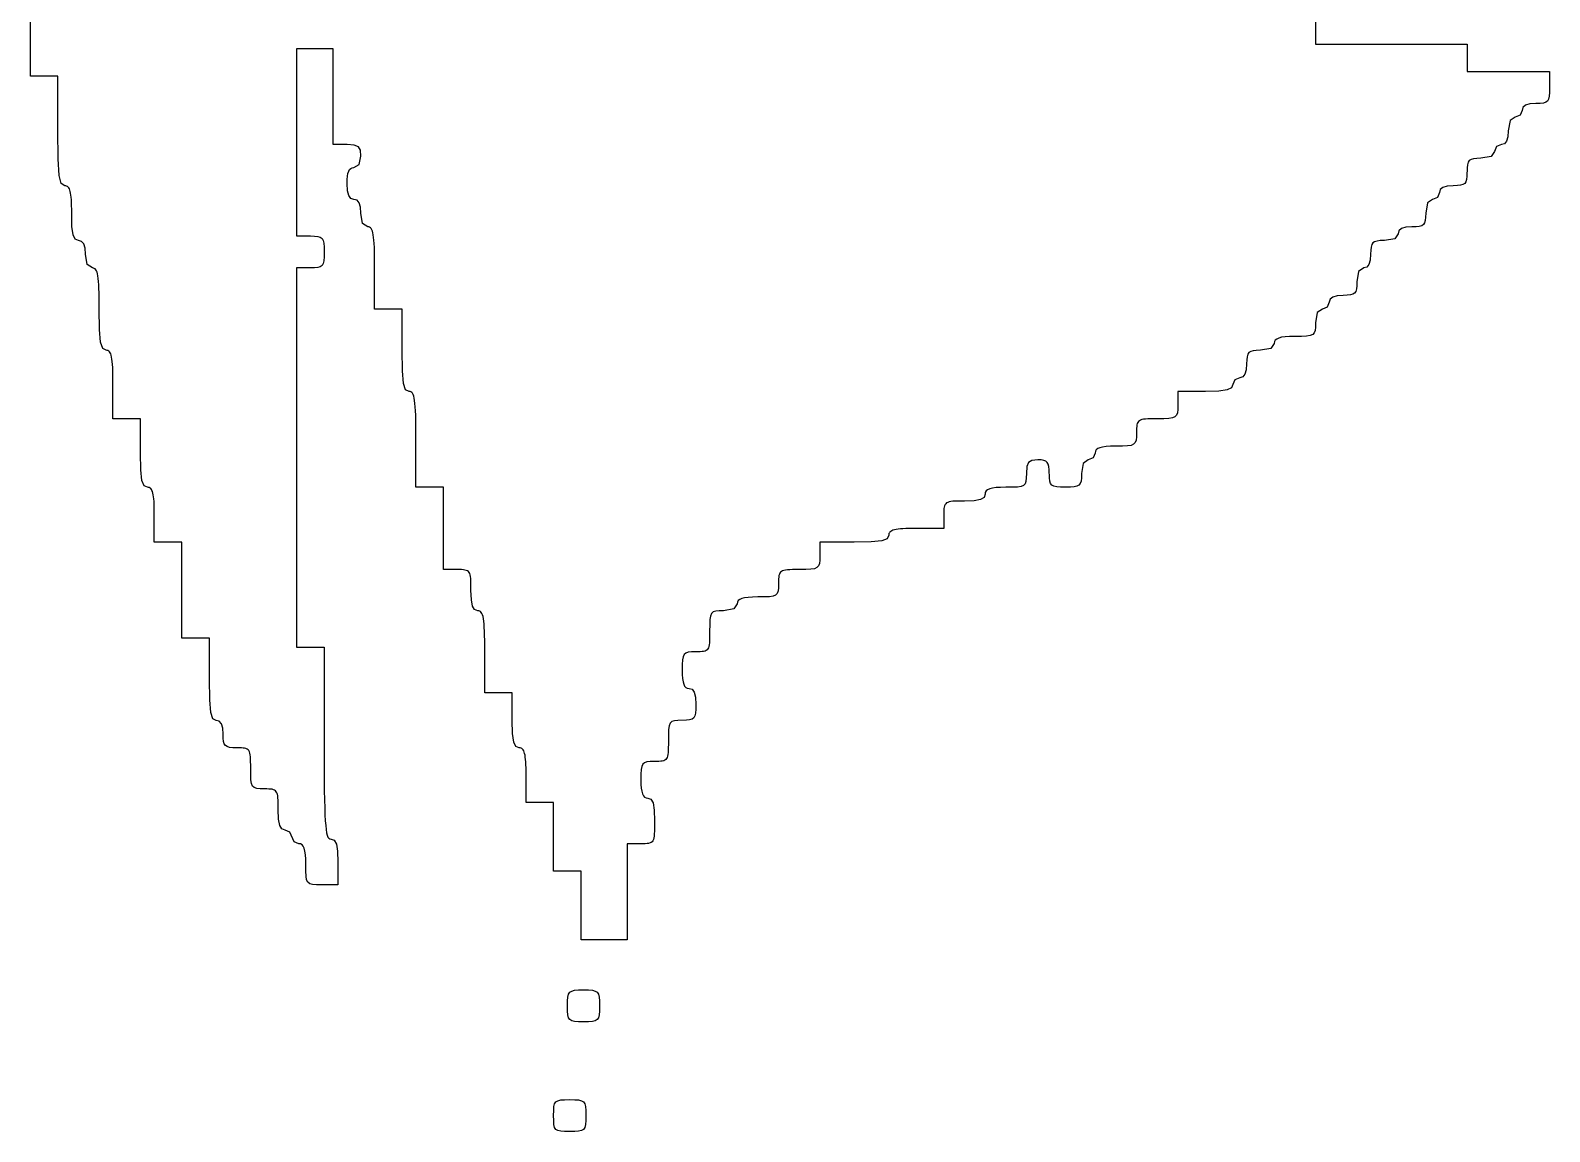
# Model space of a CAD drawing. Header units: millimetres. Extents: x 1.5 to 5.45, y 1.5 to 5.45.
# Drawn here: x 3.6118 to 3.8475, y 2.8525 to 3.0234 of the extents above; entities that cross this region are included whole.
import ezdxf

# ---------------------------------------------------------------- set-up
doc = ezdxf.new("R2010")
doc.units = ezdxf.units.MM
doc.header["$MEASUREMENT"] = 0
doc.layers.add('BottomOverlay', color=54, linetype='Continuous')

# ---------------------------------------------------------------- blocks, each defined once
blk = doc.blocks.new('NATALIE_MD_1')
at = {"layer": 'BottomOverlay'}
for p, q in [((0.41182, -0.26371), (0.41182, -0.23659)), ((0.61117, -0.2545), (0.61117, -0.25875)), ((0.61117, -0.25875), (0.63467, -0.25875)), ((0.63467, -0.25875), (0.63467, -0.263)), ((0.45881, -0.25946), (0.45312, -0.25946)), ((0.45312, -0.25946), (0.45312, -0.28852)), ((0.45881, -0.27434), (0.45881, -0.25946)), ((0.4161, -0.26371), (0.41182, -0.26371)), ((0.4161, -0.27222), (0.4161, -0.26371)), ((0.63467, -0.263), (0.64748, -0.263)), ((0.64748, -0.263), (0.64748, -0.26548)), ((0.64747, -0.26625), (0.64743, -0.26683)), ((0.64748, -0.26548), (0.64747, -0.26625)), ((0.64335, -0.26856), (0.64321, -0.26903)), ((0.64375, -0.26823), (0.64335, -0.26856)), ((0.64441, -0.26803), (0.64375, -0.26823)), ((0.64535, -0.26796), (0.64441, -0.26803)), ((0.646, -0.26795), (0.64535, -0.26796)), ((0.64651, -0.2679), (0.646, -0.26795)), ((0.64689, -0.26778), (0.64651, -0.2679)), ((0.64715, -0.26758), (0.64689, -0.26778)), ((0.64733, -0.26727), (0.64715, -0.26758)), ((0.64743, -0.26683), (0.64733, -0.26727)), ((0.64134, -0.27062), (0.64108, -0.27222)), ((0.64214, -0.27009), (0.64134, -0.27062)), ((0.6429, -0.26978), (0.64214, -0.27009)), ((0.64321, -0.26903), (0.6429, -0.26978)), ((0.41614, -0.27654), (0.4161, -0.27222)), ((0.64101, -0.27315), (0.64081, -0.27381)), ((0.64108, -0.27222), (0.64101, -0.27315)), ((0.46095, -0.27434), (0.45881, -0.27434)), ((0.46205, -0.27441), (0.46095, -0.27434)), ((0.4627, -0.27467), (0.46205, -0.27441)), ((0.46301, -0.27521), (0.4627, -0.27467)), ((0.46309, -0.27612), (0.46301, -0.27521)), ((0.63894, -0.27541), (0.63841, -0.2762)), ((0.63925, -0.27466), (0.63894, -0.27541)), ((0.64001, -0.27434), (0.63925, -0.27466)), ((0.64048, -0.27421), (0.64001, -0.27434)), ((0.64081, -0.27381), (0.64048, -0.27421)), ((0.4163, -0.27913), (0.41614, -0.27654)), ((0.46135, -0.27822), (0.46154, -0.27803)), ((0.46154, -0.27803), (0.46176, -0.27792)), ((0.46176, -0.27792), (0.46202, -0.27789)), ((0.46202, -0.27789), (0.4628, -0.27742)), ((0.4628, -0.27742), (0.46309, -0.27612)), ((0.63468, -0.27796), (0.63465, -0.27923)), ((0.63473, -0.27747), (0.63468, -0.27796)), ((0.63484, -0.27709), (0.63473, -0.27747)), ((0.63502, -0.27682), (0.63484, -0.27709)), ((0.63529, -0.27664), (0.63502, -0.27682)), ((0.63567, -0.27654), (0.63529, -0.27664)), ((0.63617, -0.27648), (0.63567, -0.27654)), ((0.6368, -0.27647), (0.63617, -0.27648)), ((0.63841, -0.2762), (0.6368, -0.27647)), ((0.41662, -0.28039), (0.4163, -0.27913)), ((0.41717, -0.28072), (0.41662, -0.28039)), ((0.46095, -0.28037), (0.46097, -0.27976)), ((0.46101, -0.28149), (0.46095, -0.28037)), ((0.46097, -0.27976), (0.46101, -0.27925)), ((0.46101, -0.27925), (0.46109, -0.27882)), ((0.46109, -0.27882), (0.4612, -0.27848)), ((0.4612, -0.27848), (0.46135, -0.27822)), ((0.63431, -0.28037), (0.63404, -0.28055)), ((0.63449, -0.2801), (0.63431, -0.28037)), ((0.6346, -0.27973), (0.63449, -0.2801)), ((0.63465, -0.27923), (0.6346, -0.27973)), ((0.41731, -0.28074), (0.41717, -0.28072)), ((0.41745, -0.28077), (0.41731, -0.28074)), ((0.41757, -0.28083), (0.41745, -0.28077)), ((0.41768, -0.28092), (0.41757, -0.28083)), ((0.41778, -0.28104), (0.41768, -0.28092)), ((0.41787, -0.2812), (0.41778, -0.28104)), ((0.41794, -0.28139), (0.41787, -0.2812)), ((0.41801, -0.28161), (0.41794, -0.28139)), ((0.41807, -0.28187), (0.41801, -0.28161)), ((0.41811, -0.28218), (0.41807, -0.28187)), ((0.41815, -0.28252), (0.41811, -0.28218)), ((0.41818, -0.28292), (0.41815, -0.28252)), ((0.4612, -0.28226), (0.46101, -0.28149)), ((0.46154, -0.28271), (0.4612, -0.28226)), ((0.46202, -0.28285), (0.46154, -0.28271)), ((0.63008, -0.28254), (0.62933, -0.28285)), ((0.6304, -0.28179), (0.63008, -0.28254)), ((0.63053, -0.28132), (0.6304, -0.28179)), ((0.63093, -0.28099), (0.63053, -0.28132)), ((0.6316, -0.28079), (0.63093, -0.28099)), ((0.63253, -0.28072), (0.6316, -0.28079)), ((0.63317, -0.28071), (0.63253, -0.28072)), ((0.63367, -0.28066), (0.63317, -0.28071)), ((0.63404, -0.28055), (0.63367, -0.28066)), ((0.4182, -0.28336), (0.41818, -0.28292)), ((0.41822, -0.28384), (0.4182, -0.28336)), ((0.41823, -0.28438), (0.41822, -0.28384)), ((0.41823, -0.28498), (0.41823, -0.28438)), ((0.41828, -0.28704), (0.41823, -0.28498)), ((0.46249, -0.28298), (0.46202, -0.28285)), ((0.46282, -0.28338), (0.46249, -0.28298)), ((0.46302, -0.28405), (0.46282, -0.28338)), ((0.46309, -0.28498), (0.46302, -0.28405)), ((0.46335, -0.28657), (0.46309, -0.28498)), ((0.62826, -0.28498), (0.62825, -0.28561)), ((0.62853, -0.28338), (0.62826, -0.28498)), ((0.62933, -0.28285), (0.62853, -0.28338)), ((0.41845, -0.28834), (0.41828, -0.28704)), ((0.46415, -0.2871), (0.46335, -0.28657)), ((0.46431, -0.28712), (0.46415, -0.2871)), ((0.46445, -0.28716), (0.46431, -0.28712)), ((0.46458, -0.28725), (0.46445, -0.28716)), ((0.46469, -0.28737), (0.46458, -0.28725)), ((0.46479, -0.28754), (0.46469, -0.28737)), ((0.62452, -0.28737), (0.62412, -0.2877)), ((0.62519, -0.28717), (0.62452, -0.28737)), ((0.62613, -0.2871), (0.62519, -0.28717)), ((0.62676, -0.28709), (0.62613, -0.2871)), ((0.62726, -0.28704), (0.62676, -0.28709)), ((0.62764, -0.28693), (0.62726, -0.28704)), ((0.62791, -0.28675), (0.62764, -0.28693)), ((0.62809, -0.28648), (0.62791, -0.28675)), ((0.62819, -0.28611), (0.62809, -0.28648)), ((0.62825, -0.28561), (0.62819, -0.28611)), ((0.41878, -0.28903), (0.41845, -0.28834)), ((0.4193, -0.28923), (0.41878, -0.28903)), ((0.41977, -0.28936), (0.4193, -0.28923)), ((0.4201, -0.28976), (0.41977, -0.28936)), ((0.4203, -0.29043), (0.4201, -0.28976)), ((0.45312, -0.28852), (0.45525, -0.28852)), ((0.45525, -0.28852), (0.45591, -0.28853)), ((0.45591, -0.28853), (0.45642, -0.28859)), ((0.45642, -0.28859), (0.45679, -0.2887)), ((0.45679, -0.2887), (0.45706, -0.28891)), ((0.45706, -0.28891), (0.45723, -0.28921)), ((0.45723, -0.28921), (0.45733, -0.28965)), ((0.45733, -0.28965), (0.45738, -0.29024)), ((0.46487, -0.28775), (0.46479, -0.28754)), ((0.46495, -0.28802), (0.46487, -0.28775)), ((0.46501, -0.28834), (0.46495, -0.28802)), ((0.46507, -0.28873), (0.46501, -0.28834)), ((0.46511, -0.28918), (0.46507, -0.28873)), ((0.46515, -0.2897), (0.46511, -0.28918)), ((0.46518, -0.29029), (0.46515, -0.2897)), ((0.61989, -0.28985), (0.61978, -0.29023)), ((0.62007, -0.28958), (0.61989, -0.28985)), ((0.62034, -0.2894), (0.62007, -0.28958)), ((0.62072, -0.2893), (0.62034, -0.2894)), ((0.62122, -0.28924), (0.62072, -0.2893)), ((0.62186, -0.28923), (0.62122, -0.28924)), ((0.62346, -0.28896), (0.62186, -0.28923)), ((0.62399, -0.28817), (0.62346, -0.28896)), ((0.62412, -0.2877), (0.62399, -0.28817)), ((0.42037, -0.29136), (0.4203, -0.29043)), ((0.42064, -0.29295), (0.42037, -0.29136)), ((0.45738, -0.29176), (0.45733, -0.29235)), ((0.45738, -0.29024), (0.45739, -0.291)), ((0.45739, -0.291), (0.45738, -0.29176)), ((0.4652, -0.29096), (0.46518, -0.29029)), ((0.46521, -0.29172), (0.4652, -0.29096)), ((0.46522, -0.29255), (0.46521, -0.29172)), ((0.61972, -0.29136), (0.61965, -0.29229)), ((0.61973, -0.29072), (0.61972, -0.29136)), ((0.61978, -0.29023), (0.61973, -0.29072)), ((0.42144, -0.29348), (0.42064, -0.29295)), ((0.42159, -0.2935), (0.42144, -0.29348)), ((0.42173, -0.29354), (0.42159, -0.2935)), ((0.42186, -0.29363), (0.42173, -0.29354)), ((0.42197, -0.29375), (0.42186, -0.29363)), ((0.42207, -0.29392), (0.42197, -0.29375)), ((0.42216, -0.29413), (0.42207, -0.29392)), ((0.42223, -0.2944), (0.42216, -0.29413)), ((0.4223, -0.29472), (0.42223, -0.2944)), ((0.45525, -0.29348), (0.45312, -0.29348)), ((0.45312, -0.29348), (0.45312, -0.35232)), ((0.45591, -0.29347), (0.45525, -0.29348)), ((0.45642, -0.29342), (0.45591, -0.29347)), ((0.45679, -0.2933), (0.45642, -0.29342)), ((0.45706, -0.2931), (0.45679, -0.2933)), ((0.45723, -0.29279), (0.45706, -0.2931)), ((0.45733, -0.29235), (0.45723, -0.29279)), ((0.46522, -0.29348), (0.46522, -0.29255)), ((0.46522, -0.29986), (0.46522, -0.29348)), ((0.61785, -0.29401), (0.61758, -0.29561)), ((0.61865, -0.29348), (0.61785, -0.29401)), ((0.61912, -0.29335), (0.61865, -0.29348)), ((0.61945, -0.29295), (0.61912, -0.29335)), ((0.61965, -0.29229), (0.61945, -0.29295)), ((0.42235, -0.29511), (0.4223, -0.29472)), ((0.4224, -0.29556), (0.42235, -0.29511)), ((0.42243, -0.29608), (0.4224, -0.29556)), ((0.42246, -0.29667), (0.42243, -0.29608)), ((0.42248, -0.29734), (0.42246, -0.29667)), ((0.61752, -0.29674), (0.61741, -0.29711)), ((0.61757, -0.29624), (0.61752, -0.29674)), ((0.61758, -0.29561), (0.61757, -0.29624)), ((0.42249, -0.2981), (0.42248, -0.29734)), ((0.4225, -0.29893), (0.42249, -0.2981)), ((0.4225, -0.29986), (0.4225, -0.29893)), ((0.61331, -0.2988), (0.613, -0.29955)), ((0.61344, -0.29833), (0.61331, -0.2988)), ((0.61384, -0.298), (0.61344, -0.29833)), ((0.61451, -0.2978), (0.61384, -0.298)), ((0.61545, -0.29774), (0.61451, -0.2978)), ((0.61608, -0.29772), (0.61545, -0.29774)), ((0.61658, -0.29767), (0.61608, -0.29772)), ((0.61696, -0.29756), (0.61658, -0.29767)), ((0.61723, -0.29738), (0.61696, -0.29756)), ((0.61741, -0.29711), (0.61723, -0.29738)), ((0.42255, -0.30305), (0.4225, -0.29986)), ((0.46949, -0.29986), (0.46522, -0.29986)), ((0.46949, -0.30624), (0.46949, -0.29986)), ((0.61144, -0.30039), (0.61117, -0.30199)), ((0.61224, -0.29986), (0.61144, -0.30039)), ((0.613, -0.29955), (0.61224, -0.29986)), ((0.42271, -0.305), (0.42255, -0.30305)), ((0.61034, -0.30398), (0.60977, -0.30407)), ((0.61073, -0.30382), (0.61034, -0.30398)), ((0.61097, -0.30356), (0.61073, -0.30382)), ((0.61111, -0.30319), (0.61097, -0.30356)), ((0.61116, -0.30267), (0.61111, -0.30319)), ((0.61117, -0.30199), (0.61116, -0.30267)), ((0.42304, -0.30598), (0.42271, -0.305)), ((0.42357, -0.30624), (0.42304, -0.30598)), ((0.42373, -0.30626), (0.42357, -0.30624)), ((0.42386, -0.3063), (0.42373, -0.30626)), ((0.42399, -0.30637), (0.42386, -0.3063)), ((0.46954, -0.30943), (0.46949, -0.30624)), ((0.6015, -0.30631), (0.60112, -0.30642)), ((0.60199, -0.30626), (0.6015, -0.30631)), ((0.60263, -0.30624), (0.60199, -0.30626)), ((0.60423, -0.30598), (0.60263, -0.30624)), ((0.60477, -0.30518), (0.60423, -0.30598)), ((0.60481, -0.30491), (0.60477, -0.30518)), ((0.60493, -0.30468), (0.60481, -0.30491)), ((0.60515, -0.3045), (0.60493, -0.30468)), ((0.60548, -0.30435), (0.60515, -0.3045)), ((0.60591, -0.30424), (0.60548, -0.30435)), ((0.60647, -0.30417), (0.60591, -0.30424)), ((0.60715, -0.30413), (0.60647, -0.30417)), ((0.60797, -0.30412), (0.60715, -0.30413)), ((0.60899, -0.30411), (0.60797, -0.30412)), ((0.60977, -0.30407), (0.60899, -0.30411)), ((0.4241, -0.30648), (0.42399, -0.30637)), ((0.4242, -0.30662), (0.4241, -0.30648)), ((0.42429, -0.3068), (0.4242, -0.30662)), ((0.42436, -0.30703), (0.42429, -0.3068)), ((0.42443, -0.30731), (0.42436, -0.30703)), ((0.42448, -0.30763), (0.42443, -0.30731)), ((0.42453, -0.30801), (0.42448, -0.30763)), ((0.42457, -0.30844), (0.42453, -0.30801)), ((0.42459, -0.30893), (0.42457, -0.30844)), ((0.60049, -0.30837), (0.60043, -0.3093)), ((0.60051, -0.30774), (0.60049, -0.30837)), ((0.60056, -0.30724), (0.60051, -0.30774)), ((0.60067, -0.30687), (0.60056, -0.30724)), ((0.60085, -0.3066), (0.60067, -0.30687)), ((0.60112, -0.30642), (0.60085, -0.3066)), ((0.42462, -0.30949), (0.42459, -0.30893)), ((0.42463, -0.31011), (0.42462, -0.30949)), ((0.42464, -0.3108), (0.42463, -0.31011)), ((0.42464, -0.31156), (0.42464, -0.3108)), ((0.4697, -0.31138), (0.46954, -0.30943)), ((0.59867, -0.31081), (0.59836, -0.31156)), ((0.59943, -0.3105), (0.59867, -0.31081)), ((0.59989, -0.31036), (0.59943, -0.3105)), ((0.60023, -0.30996), (0.59989, -0.31036)), ((0.60043, -0.3093), (0.60023, -0.30996)), ((0.42464, -0.31688), (0.42464, -0.31156)), ((0.47003, -0.31236), (0.4697, -0.31138)), ((0.47056, -0.31262), (0.47003, -0.31236)), ((0.47072, -0.31264), (0.47056, -0.31262)), ((0.47086, -0.31269), (0.47072, -0.31264)), ((0.47099, -0.31278), (0.47086, -0.31269)), ((0.4711, -0.31292), (0.47099, -0.31278)), ((0.4712, -0.31311), (0.4711, -0.31292)), ((0.47129, -0.31336), (0.4712, -0.31311)), ((0.47136, -0.31367), (0.47129, -0.31336)), ((0.59409, -0.31262), (0.58981, -0.31262)), ((0.58981, -0.31262), (0.58981, -0.31475)), ((0.59616, -0.31257), (0.59409, -0.31262)), ((0.59747, -0.3124), (0.59616, -0.31257)), ((0.59816, -0.31207), (0.59747, -0.3124)), ((0.59836, -0.31156), (0.59816, -0.31207)), ((0.47143, -0.31404), (0.47136, -0.31367)), ((0.47148, -0.31449), (0.47143, -0.31404)), ((0.47152, -0.31501), (0.47148, -0.31449)), ((0.47156, -0.31562), (0.47152, -0.31501)), ((0.47159, -0.31631), (0.47156, -0.31562)), ((0.5898, -0.31543), (0.58975, -0.31595)), ((0.58981, -0.31475), (0.5898, -0.31543)), ((0.42891, -0.31688), (0.42464, -0.31688)), ((0.42891, -0.32219), (0.42891, -0.31688)), ((0.47161, -0.3171), (0.47159, -0.31631)), ((0.47162, -0.31798), (0.47161, -0.3171)), ((0.47163, -0.31897), (0.47162, -0.31798)), ((0.58344, -0.31805), (0.58342, -0.31832)), ((0.58347, -0.31781), (0.58344, -0.31805)), ((0.58353, -0.3176), (0.58347, -0.31781)), ((0.58361, -0.31743), (0.58353, -0.3176)), ((0.58371, -0.31729), (0.58361, -0.31743)), ((0.58385, -0.31717), (0.58371, -0.31729)), ((0.58403, -0.31708), (0.58385, -0.31717)), ((0.58424, -0.31701), (0.58403, -0.31708)), ((0.5845, -0.31696), (0.58424, -0.31701)), ((0.58481, -0.31692), (0.5845, -0.31696)), ((0.58517, -0.3169), (0.58481, -0.31692)), ((0.58559, -0.31688), (0.58517, -0.3169)), ((0.58607, -0.31688), (0.58559, -0.31688)), ((0.58661, -0.31688), (0.58607, -0.31688)), ((0.58764, -0.31687), (0.58661, -0.31688)), ((0.58841, -0.31683), (0.58764, -0.31687)), ((0.58898, -0.31674), (0.58841, -0.31683)), ((0.58937, -0.31658), (0.58898, -0.31674)), ((0.58962, -0.31632), (0.58937, -0.31658)), ((0.58975, -0.31595), (0.58962, -0.31632)), ((0.47163, -0.32007), (0.47163, -0.31897)), ((0.47163, -0.32751), (0.47163, -0.32007)), ((0.58334, -0.3202), (0.58321, -0.32058)), ((0.5834, -0.31968), (0.58334, -0.3202)), ((0.58341, -0.319), (0.5834, -0.31968)), ((0.58342, -0.31832), (0.58341, -0.31864)), ((0.58341, -0.31864), (0.58341, -0.319)), ((0.42896, -0.32482), (0.42891, -0.32219)), ((0.577, -0.32219), (0.57669, -0.32294)), ((0.57704, -0.32192), (0.577, -0.32219)), ((0.57717, -0.32169), (0.57704, -0.32192)), ((0.57739, -0.32151), (0.57717, -0.32169)), ((0.57771, -0.32137), (0.57739, -0.32151)), ((0.57815, -0.32126), (0.57771, -0.32137)), ((0.5787, -0.32118), (0.57815, -0.32126)), ((0.57939, -0.32114), (0.5787, -0.32118)), ((0.5802, -0.32113), (0.57939, -0.32114)), ((0.58123, -0.32112), (0.5802, -0.32113)), ((0.58201, -0.32108), (0.58123, -0.32112)), ((0.58257, -0.321), (0.58201, -0.32108)), ((0.58296, -0.32083), (0.58257, -0.321)), ((0.58321, -0.32058), (0.58296, -0.32083)), ((0.42913, -0.32645), (0.42896, -0.32482)), ((0.56639, -0.32429), (0.56632, -0.32538)), ((0.56665, -0.32365), (0.56639, -0.32429)), ((0.56719, -0.32334), (0.56665, -0.32365)), ((0.5681, -0.32326), (0.56719, -0.32334)), ((0.56861, -0.32327), (0.5681, -0.32326)), ((0.56901, -0.32334), (0.56861, -0.32327)), ((0.56932, -0.32346), (0.56901, -0.32334)), ((0.56955, -0.32365), (0.56932, -0.32346)), ((0.56971, -0.32392), (0.56955, -0.32365)), ((0.56981, -0.32429), (0.56971, -0.32392)), ((0.56987, -0.32478), (0.56981, -0.32429)), ((0.56989, -0.32604), (0.56987, -0.32478)), ((0.57513, -0.32379), (0.57486, -0.32538)), ((0.57593, -0.32326), (0.57513, -0.32379)), ((0.57669, -0.32294), (0.57593, -0.32326)), ((0.42945, -0.32728), (0.42913, -0.32645)), ((0.42998, -0.32751), (0.42945, -0.32728)), ((0.43013, -0.32752), (0.42998, -0.32751)), ((0.43026, -0.32756), (0.43013, -0.32752)), ((0.43039, -0.32762), (0.43026, -0.32756)), ((0.4759, -0.32751), (0.47163, -0.32751)), ((0.4759, -0.34027), (0.4759, -0.32751)), ((0.56162, -0.32756), (0.56106, -0.32764)), ((0.5623, -0.32752), (0.56162, -0.32756)), ((0.56312, -0.32751), (0.5623, -0.32752)), ((0.56414, -0.3275), (0.56312, -0.32751)), ((0.56492, -0.32746), (0.56414, -0.3275)), ((0.56549, -0.32738), (0.56492, -0.32746)), ((0.56588, -0.32721), (0.56549, -0.32738)), ((0.56612, -0.32695), (0.56588, -0.32721)), ((0.56625, -0.32658), (0.56612, -0.32695)), ((0.56631, -0.32606), (0.56625, -0.32658)), ((0.56632, -0.32538), (0.56631, -0.32606)), ((0.56995, -0.32654), (0.56989, -0.32604)), ((0.57006, -0.32692), (0.56995, -0.32654)), ((0.57027, -0.32718), (0.57006, -0.32692)), ((0.57058, -0.32735), (0.57027, -0.32718)), ((0.57102, -0.32745), (0.57058, -0.32735)), ((0.57161, -0.3275), (0.57102, -0.32745)), ((0.57237, -0.32751), (0.57161, -0.3275)), ((0.57314, -0.3275), (0.57237, -0.32751)), ((0.57373, -0.32745), (0.57314, -0.3275)), ((0.57417, -0.32735), (0.57373, -0.32745)), ((0.57448, -0.32718), (0.57417, -0.32735)), ((0.57468, -0.32692), (0.57448, -0.32718)), ((0.5748, -0.32654), (0.57468, -0.32692)), ((0.57485, -0.32604), (0.5748, -0.32654)), ((0.57486, -0.32538), (0.57485, -0.32604)), ((0.4305, -0.32771), (0.43039, -0.32762)), ((0.4306, -0.32783), (0.4305, -0.32771)), ((0.43068, -0.32798), (0.4306, -0.32783)), ((0.43076, -0.32817), (0.43068, -0.32798)), ((0.43083, -0.3284), (0.43076, -0.32817)), ((0.43088, -0.32866), (0.43083, -0.3284)), ((0.43093, -0.32896), (0.43088, -0.32866)), ((0.43097, -0.32931), (0.43093, -0.32896)), ((0.431, -0.3297), (0.43097, -0.32931)), ((0.43102, -0.33014), (0.431, -0.3297)), ((0.55412, -0.32984), (0.55395, -0.32993)), ((0.55434, -0.32977), (0.55412, -0.32984)), ((0.5546, -0.32972), (0.55434, -0.32977)), ((0.55491, -0.32968), (0.5546, -0.32972)), ((0.55527, -0.32966), (0.55491, -0.32968)), ((0.55569, -0.32964), (0.55527, -0.32966)), ((0.55617, -0.32964), (0.55569, -0.32964)), ((0.55671, -0.32964), (0.55617, -0.32964)), ((0.55821, -0.32958), (0.55671, -0.32964)), ((0.5592, -0.3294), (0.55821, -0.32958)), ((0.55975, -0.32907), (0.5592, -0.3294)), ((0.55991, -0.32857), (0.55975, -0.32907)), ((0.55995, -0.3283), (0.55991, -0.32857)), ((0.56008, -0.32807), (0.55995, -0.3283)), ((0.5603, -0.32789), (0.56008, -0.32807)), ((0.56063, -0.32775), (0.5603, -0.32789)), ((0.56106, -0.32764), (0.56063, -0.32775)), ((0.43104, -0.33063), (0.43102, -0.33014)), ((0.43105, -0.33117), (0.43104, -0.33063)), ((0.43105, -0.33176), (0.43105, -0.33117)), ((0.43105, -0.33602), (0.43105, -0.33176)), ((0.55351, -0.3314), (0.5535, -0.33176)), ((0.5535, -0.33176), (0.5535, -0.33389)), ((0.55352, -0.33108), (0.55351, -0.3314)), ((0.55354, -0.33081), (0.55352, -0.33108)), ((0.55357, -0.33057), (0.55354, -0.33081)), ((0.55363, -0.33036), (0.55357, -0.33057)), ((0.5537, -0.33019), (0.55363, -0.33036)), ((0.55381, -0.33005), (0.5537, -0.33019)), ((0.55395, -0.32993), (0.55381, -0.33005)), ((0.54507, -0.33455), (0.54501, -0.33467)), ((0.54516, -0.33444), (0.54507, -0.33455)), ((0.54528, -0.33434), (0.54516, -0.33444)), ((0.54544, -0.33425), (0.54528, -0.33434)), ((0.54563, -0.33418), (0.54544, -0.33425)), ((0.54585, -0.33411), (0.54563, -0.33418)), ((0.54612, -0.33405), (0.54585, -0.33411)), ((0.54642, -0.33401), (0.54612, -0.33405)), ((0.54677, -0.33397), (0.54642, -0.33401)), ((0.54717, -0.33394), (0.54677, -0.33397)), ((0.54761, -0.33392), (0.54717, -0.33394)), ((0.5481, -0.3339), (0.54761, -0.33392)), ((0.54864, -0.33389), (0.5481, -0.3339)), ((0.54924, -0.33389), (0.54864, -0.33389)), ((0.5535, -0.33389), (0.54924, -0.33389)), ((0.43532, -0.33602), (0.43105, -0.33602)), ((0.43532, -0.3509), (0.43532, -0.33602)), ((0.53962, -0.33602), (0.53428, -0.33602)), ((0.53428, -0.33602), (0.53428, -0.33814)), ((0.54226, -0.33597), (0.53962, -0.33602)), ((0.54389, -0.3358), (0.54226, -0.33597)), ((0.54473, -0.33548), (0.54389, -0.3358)), ((0.54496, -0.33495), (0.54473, -0.33548)), ((0.54497, -0.3348), (0.54496, -0.33495)), ((0.54501, -0.33467), (0.54497, -0.3348)), ((0.53422, -0.33934), (0.53408, -0.33971)), ((0.53427, -0.33882), (0.53422, -0.33934)), ((0.53428, -0.33814), (0.53427, -0.33882)), ((0.47804, -0.34027), (0.4759, -0.34027)), ((0.4784, -0.34027), (0.47804, -0.34027)), ((0.47872, -0.34028), (0.4784, -0.34027)), ((0.479, -0.3403), (0.47872, -0.34028)), ((0.47924, -0.34034), (0.479, -0.3403)), ((0.47944, -0.34039), (0.47924, -0.34034)), ((0.47962, -0.34047), (0.47944, -0.34039)), ((0.47976, -0.34057), (0.47962, -0.34047)), ((0.47988, -0.34071), (0.47976, -0.34057)), ((0.47997, -0.34089), (0.47988, -0.34071)), ((0.48004, -0.3411), (0.47997, -0.34089)), ((0.48009, -0.34136), (0.48004, -0.3411)), ((0.48013, -0.34166), (0.48009, -0.34136)), ((0.48015, -0.34202), (0.48013, -0.34166)), ((0.52791, -0.34144), (0.52789, -0.34172)), ((0.52794, -0.3412), (0.52791, -0.34144)), ((0.528, -0.341), (0.52794, -0.3412)), ((0.52807, -0.34082), (0.528, -0.341)), ((0.52818, -0.34068), (0.52807, -0.34082)), ((0.52832, -0.34056), (0.52818, -0.34068)), ((0.52849, -0.34047), (0.52832, -0.34056)), ((0.52871, -0.3404), (0.52849, -0.34047)), ((0.52897, -0.34035), (0.52871, -0.3404)), ((0.52928, -0.34031), (0.52897, -0.34035)), ((0.52964, -0.34029), (0.52928, -0.34031)), ((0.53005, -0.34028), (0.52964, -0.34029)), ((0.53053, -0.34027), (0.53005, -0.34028)), ((0.53108, -0.34027), (0.53053, -0.34027)), ((0.5321, -0.34026), (0.53108, -0.34027)), ((0.53288, -0.34022), (0.5321, -0.34026)), ((0.53345, -0.34014), (0.53288, -0.34022)), ((0.53384, -0.33997), (0.53345, -0.34014)), ((0.53408, -0.33971), (0.53384, -0.33997)), ((0.48017, -0.34244), (0.48015, -0.34202)), ((0.48017, -0.34292), (0.48017, -0.34244)), ((0.48017, -0.34346), (0.48017, -0.34292)), ((0.48023, -0.34495), (0.48017, -0.34346)), ((0.52767, -0.34397), (0.52743, -0.34423)), ((0.52781, -0.34359), (0.52767, -0.34397)), ((0.52786, -0.34308), (0.52781, -0.34359)), ((0.52787, -0.3424), (0.52786, -0.34308)), ((0.52788, -0.34203), (0.52787, -0.3424)), ((0.52789, -0.34172), (0.52788, -0.34203)), ((0.48041, -0.34594), (0.48023, -0.34495)), ((0.48074, -0.34648), (0.48041, -0.34594)), ((0.52093, -0.34638), (0.51933, -0.34665)), ((0.52147, -0.34559), (0.52093, -0.34638)), ((0.52151, -0.34531), (0.52147, -0.34559)), ((0.52163, -0.34509), (0.52151, -0.34531)), ((0.52186, -0.3449), (0.52163, -0.34509)), ((0.52218, -0.34476), (0.52186, -0.3449)), ((0.52261, -0.34465), (0.52218, -0.34476)), ((0.52317, -0.34458), (0.52261, -0.34465)), ((0.52385, -0.34454), (0.52317, -0.34458)), ((0.52467, -0.34452), (0.52385, -0.34454)), ((0.52569, -0.34452), (0.52467, -0.34452)), ((0.52647, -0.34448), (0.52569, -0.34452)), ((0.52704, -0.34439), (0.52647, -0.34448)), ((0.52743, -0.34423), (0.52704, -0.34439)), ((0.48124, -0.34665), (0.48074, -0.34648)), ((0.4814, -0.34666), (0.48124, -0.34665)), ((0.48154, -0.34671), (0.4814, -0.34666)), ((0.48166, -0.34679), (0.48154, -0.34671)), ((0.48177, -0.34691), (0.48166, -0.34679)), ((0.48187, -0.34708), (0.48177, -0.34691)), ((0.48196, -0.3473), (0.48187, -0.34708)), ((0.48204, -0.34756), (0.48196, -0.3473)), ((0.4821, -0.34789), (0.48204, -0.34756)), ((0.48216, -0.34828), (0.4821, -0.34789)), ((0.4822, -0.34873), (0.48216, -0.34828)), ((0.48224, -0.34925), (0.4822, -0.34873)), ((0.51724, -0.34804), (0.5172, -0.34882)), ((0.51733, -0.34748), (0.51724, -0.34804)), ((0.51749, -0.34709), (0.51733, -0.34748)), ((0.51775, -0.34685), (0.51749, -0.34709)), ((0.51813, -0.34672), (0.51775, -0.34685)), ((0.51865, -0.34666), (0.51813, -0.34672)), ((0.51933, -0.34665), (0.51865, -0.34666)), ((0.43959, -0.3509), (0.43532, -0.3509)), ((0.43959, -0.35728), (0.43959, -0.3509)), ((0.48227, -0.34984), (0.48224, -0.34925)), ((0.48229, -0.35051), (0.48227, -0.34984)), ((0.4823, -0.35126), (0.48229, -0.35051)), ((0.51719, -0.35086), (0.51717, -0.35127)), ((0.5172, -0.34882), (0.51719, -0.34984)), ((0.51719, -0.34984), (0.51719, -0.35038)), ((0.51719, -0.35038), (0.51719, -0.35086)), ((0.45312, -0.35232), (0.45739, -0.35232)), ((0.45739, -0.35232), (0.45739, -0.3678)), ((0.48231, -0.3521), (0.4823, -0.35126)), ((0.48231, -0.35303), (0.48231, -0.3521)), ((0.48231, -0.35941), (0.48231, -0.35303)), ((0.51324, -0.35344), (0.51307, -0.35379)), ((0.5135, -0.35322), (0.51324, -0.35344)), ((0.51388, -0.3531), (0.5135, -0.35322)), ((0.51439, -0.35304), (0.51388, -0.3531)), ((0.51506, -0.35303), (0.51439, -0.35304)), ((0.51542, -0.35303), (0.51506, -0.35303)), ((0.51574, -0.35302), (0.51542, -0.35303)), ((0.51602, -0.353), (0.51574, -0.35302)), ((0.51626, -0.35296), (0.51602, -0.353)), ((0.51647, -0.35291), (0.51626, -0.35296)), ((0.51664, -0.35283), (0.51647, -0.35291)), ((0.51678, -0.35272), (0.51664, -0.35283)), ((0.5169, -0.35259), (0.51678, -0.35272)), ((0.51699, -0.35241), (0.5169, -0.35259)), ((0.51706, -0.3522), (0.51699, -0.35241)), ((0.51711, -0.35194), (0.51706, -0.3522)), ((0.51715, -0.35163), (0.51711, -0.35194)), ((0.51717, -0.35127), (0.51715, -0.35163)), ((0.51293, -0.35497), (0.51292, -0.35586)), ((0.51297, -0.35429), (0.51293, -0.35497)), ((0.51307, -0.35379), (0.51297, -0.35429)), ((0.43964, -0.36047), (0.43959, -0.35728)), ((0.51292, -0.35586), (0.51294, -0.35657)), ((0.51294, -0.35657), (0.51298, -0.35717)), ((0.51298, -0.35717), (0.51306, -0.35766)), ((0.51306, -0.35766), (0.51317, -0.35805)), ((0.51317, -0.35805), (0.51331, -0.35834)), ((0.4398, -0.36242), (0.43964, -0.36047)), ((0.48658, -0.35941), (0.48231, -0.35941)), ((0.48658, -0.36366), (0.48658, -0.35941)), ((0.51331, -0.35834), (0.5135, -0.35854)), ((0.5135, -0.35854), (0.51372, -0.35866)), ((0.51372, -0.35866), (0.51399, -0.3587)), ((0.51399, -0.3587), (0.51447, -0.35884)), ((0.51447, -0.35884), (0.51481, -0.35929)), ((0.51481, -0.35929), (0.515, -0.36006)), ((0.515, -0.36006), (0.51506, -0.36118)), ((0.44013, -0.3634), (0.4398, -0.36242)), ((0.515, -0.36253), (0.5149, -0.36297)), ((0.51505, -0.36194), (0.515, -0.36253)), ((0.51506, -0.36118), (0.51505, -0.36194)), ((0.44066, -0.36366), (0.44013, -0.3634)), ((0.44113, -0.36379), (0.44066, -0.36366)), ((0.44146, -0.36419), (0.44113, -0.36379)), ((0.44166, -0.36486), (0.44146, -0.36419)), ((0.44173, -0.36579), (0.44166, -0.36486)), ((0.48663, -0.36572), (0.48658, -0.36366)), ((0.51083, -0.36506), (0.5108, -0.36583)), ((0.51092, -0.36449), (0.51083, -0.36506)), ((0.51108, -0.36411), (0.51092, -0.36449)), ((0.51134, -0.36386), (0.51108, -0.36411)), ((0.51172, -0.36373), (0.51134, -0.36386)), ((0.51224, -0.36367), (0.51172, -0.36373)), ((0.51358, -0.36365), (0.51224, -0.36367)), ((0.51409, -0.3636), (0.51358, -0.36365)), ((0.51446, -0.36348), (0.51409, -0.3636)), ((0.51473, -0.36328), (0.51446, -0.36348)), ((0.5149, -0.36297), (0.51473, -0.36328)), ((0.44174, -0.36642), (0.44173, -0.36579)), ((0.44179, -0.36692), (0.44174, -0.36642)), ((0.4419, -0.36729), (0.44179, -0.36692)), ((0.44208, -0.36756), (0.4419, -0.36729)), ((0.44235, -0.36774), (0.44208, -0.36756)), ((0.4868, -0.36703), (0.48663, -0.36572)), ((0.48713, -0.36772), (0.4868, -0.36703)), ((0.51079, -0.36739), (0.51078, -0.36787)), ((0.5108, -0.36583), (0.51079, -0.36685)), ((0.51079, -0.36685), (0.51079, -0.36739)), ((0.44273, -0.36785), (0.44235, -0.36774)), ((0.44323, -0.3679), (0.44273, -0.36785)), ((0.44386, -0.36791), (0.44323, -0.3679)), ((0.44423, -0.36792), (0.44386, -0.36791)), ((0.44455, -0.36793), (0.44423, -0.36792)), ((0.44482, -0.36795), (0.44455, -0.36793)), ((0.44506, -0.36798), (0.44482, -0.36795)), ((0.44527, -0.36804), (0.44506, -0.36798)), ((0.44544, -0.36811), (0.44527, -0.36804)), ((0.44559, -0.36822), (0.44544, -0.36811)), ((0.4457, -0.36836), (0.44559, -0.36822)), ((0.44579, -0.36853), (0.4457, -0.36836)), ((0.44587, -0.36875), (0.44579, -0.36853)), ((0.44592, -0.369), (0.44587, -0.36875)), ((0.44595, -0.36931), (0.44592, -0.369)), ((0.44598, -0.36967), (0.44595, -0.36931)), ((0.44599, -0.37009), (0.44598, -0.36967)), ((0.45739, -0.3678), (0.4574, -0.37052)), ((0.48765, -0.36791), (0.48713, -0.36772)), ((0.4878, -0.36793), (0.48765, -0.36791)), ((0.48793, -0.36796), (0.4878, -0.36793)), ((0.48806, -0.36802), (0.48793, -0.36796)), ((0.48817, -0.36811), (0.48806, -0.36802)), ((0.48826, -0.36824), (0.48817, -0.36811)), ((0.48835, -0.36839), (0.48826, -0.36824)), ((0.48843, -0.36858), (0.48835, -0.36839)), ((0.48849, -0.3688), (0.48843, -0.36858)), ((0.48855, -0.36906), (0.48849, -0.3688)), ((0.4886, -0.36937), (0.48855, -0.36906)), ((0.48864, -0.36972), (0.4886, -0.36937)), ((0.48867, -0.37011), (0.48864, -0.36972)), ((0.50985, -0.36998), (0.50961, -0.37001)), ((0.51006, -0.36992), (0.50985, -0.36998)), ((0.51023, -0.36984), (0.51006, -0.36992)), ((0.51037, -0.36974), (0.51023, -0.36984)), ((0.51049, -0.3696), (0.51037, -0.36974)), ((0.51058, -0.36943), (0.51049, -0.3696)), ((0.51065, -0.36921), (0.51058, -0.36943)), ((0.51071, -0.36895), (0.51065, -0.36921)), ((0.51074, -0.36865), (0.51071, -0.36895)), ((0.51077, -0.36829), (0.51074, -0.36865)), ((0.51078, -0.36787), (0.51077, -0.36829)), ((0.446, -0.37056), (0.44599, -0.37009)), ((0.446, -0.37111), (0.446, -0.37056)), ((0.44601, -0.37212), (0.446, -0.37111)), ((0.44604, -0.3729), (0.44601, -0.37212)), ((0.4574, -0.37052), (0.45741, -0.37289)), ((0.48869, -0.37055), (0.48867, -0.37011)), ((0.48871, -0.37104), (0.48869, -0.37055)), ((0.48871, -0.37158), (0.48871, -0.37104)), ((0.48872, -0.37217), (0.48871, -0.37158)), ((0.48872, -0.37642), (0.48872, -0.37217)), ((0.50653, -0.37199), (0.50652, -0.37288)), ((0.50657, -0.3713), (0.50653, -0.37199)), ((0.50666, -0.3708), (0.50657, -0.3713)), ((0.50683, -0.37046), (0.50666, -0.3708)), ((0.50709, -0.37023), (0.50683, -0.37046)), ((0.50747, -0.37011), (0.50709, -0.37023)), ((0.50798, -0.37005), (0.50747, -0.37011)), ((0.50865, -0.37004), (0.50798, -0.37005)), ((0.50901, -0.37004), (0.50865, -0.37004)), ((0.50933, -0.37003), (0.50901, -0.37004)), ((0.50961, -0.37001), (0.50933, -0.37003)), ((0.44613, -0.37346), (0.44604, -0.3729)), ((0.4463, -0.37385), (0.44613, -0.37346)), ((0.44656, -0.3741), (0.4463, -0.37385)), ((0.44693, -0.37423), (0.44656, -0.3741)), ((0.44745, -0.37428), (0.44693, -0.37423)), ((0.44814, -0.37429), (0.44745, -0.37428)), ((0.4485, -0.3743), (0.44814, -0.37429)), ((0.44882, -0.37431), (0.4485, -0.3743)), ((0.4491, -0.37433), (0.44882, -0.37431)), ((0.44934, -0.37436), (0.4491, -0.37433)), ((0.44954, -0.37442), (0.44934, -0.37436)), ((0.44971, -0.37449), (0.44954, -0.37442)), ((0.44986, -0.3746), (0.44971, -0.37449)), ((0.44997, -0.37474), (0.44986, -0.3746)), ((0.45741, -0.37289), (0.45742, -0.37454)), ((0.45742, -0.37454), (0.45745, -0.37598)), ((0.50652, -0.37288), (0.50653, -0.37359)), ((0.50653, -0.37359), (0.50658, -0.37418)), ((0.50658, -0.37418), (0.50665, -0.37467)), ((0.50665, -0.37467), (0.50676, -0.37506)), ((0.45007, -0.37491), (0.44997, -0.37474)), ((0.45014, -0.37513), (0.45007, -0.37491)), ((0.45019, -0.37538), (0.45014, -0.37513)), ((0.45023, -0.37569), (0.45019, -0.37538)), ((0.45025, -0.37605), (0.45023, -0.37569)), ((0.45026, -0.37647), (0.45025, -0.37605)), ((0.45027, -0.37694), (0.45026, -0.37647)), ((0.45027, -0.37749), (0.45027, -0.37694)), ((0.45745, -0.37598), (0.45748, -0.37724)), ((0.49299, -0.37642), (0.48872, -0.37642)), ((0.49299, -0.38705), (0.49299, -0.37642)), ((0.50676, -0.37506), (0.50691, -0.37536)), ((0.50691, -0.37536), (0.50709, -0.37556)), ((0.50709, -0.37556), (0.50732, -0.37568)), ((0.50732, -0.37568), (0.50758, -0.37571)), ((0.50758, -0.37571), (0.50809, -0.37589)), ((0.50809, -0.37589), (0.50842, -0.37648)), ((0.50842, -0.37648), (0.5086, -0.37757)), ((0.45033, -0.37898), (0.45027, -0.37749)), ((0.45051, -0.37997), (0.45033, -0.37898)), ((0.45748, -0.37724), (0.45752, -0.37832)), ((0.45752, -0.37832), (0.45757, -0.37923)), ((0.45757, -0.37923), (0.45763, -0.37999)), ((0.5086, -0.37757), (0.50865, -0.37926)), ((0.50865, -0.37926), (0.50865, -0.37987)), ((0.45084, -0.38051), (0.45051, -0.37997)), ((0.45134, -0.38067), (0.45084, -0.38051)), ((0.45209, -0.38099), (0.45134, -0.38067)), ((0.45272, -0.38249), (0.45209, -0.38099)), ((0.45763, -0.37999), (0.4577, -0.38061)), ((0.4577, -0.38061), (0.45778, -0.3811)), ((0.45778, -0.3811), (0.45788, -0.38148)), ((0.45788, -0.38148), (0.45799, -0.38176)), ((0.45799, -0.38176), (0.45812, -0.38194)), ((0.50858, -0.38161), (0.50853, -0.3819)), ((0.50861, -0.38127), (0.50858, -0.38161)), ((0.50863, -0.38087), (0.50861, -0.38127)), ((0.50864, -0.3804), (0.50863, -0.38087)), ((0.50865, -0.37987), (0.50864, -0.3804)), ((0.45347, -0.3828), (0.45272, -0.38249)), ((0.45375, -0.38284), (0.45347, -0.3828)), ((0.45398, -0.38297), (0.45375, -0.38284)), ((0.45416, -0.38319), (0.45398, -0.38297)), ((0.45431, -0.38351), (0.45416, -0.38319)), ((0.45441, -0.38394), (0.45431, -0.38351)), ((0.45449, -0.3845), (0.45441, -0.38394)), ((0.45812, -0.38194), (0.4583, -0.38206)), ((0.4583, -0.38206), (0.45846, -0.38209)), ((0.45846, -0.38209), (0.45897, -0.38227)), ((0.45897, -0.38227), (0.4593, -0.38286)), ((0.4593, -0.38286), (0.45947, -0.38395)), ((0.45947, -0.38395), (0.45953, -0.38564)), ((0.50652, -0.3828), (0.50438, -0.3828)), ((0.50438, -0.3828), (0.50438, -0.39769)), ((0.50688, -0.3828), (0.50652, -0.3828)), ((0.50721, -0.38279), (0.50688, -0.3828)), ((0.50749, -0.38277), (0.50721, -0.38279)), ((0.50773, -0.38274), (0.50749, -0.38277)), ((0.50794, -0.38268), (0.50773, -0.38274)), ((0.50811, -0.38259), (0.50794, -0.38268)), ((0.50825, -0.38248), (0.50811, -0.38259)), ((0.50837, -0.38233), (0.50825, -0.38248)), ((0.50846, -0.38214), (0.50837, -0.38233)), ((0.50853, -0.3819), (0.50846, -0.38214)), ((0.45453, -0.38518), (0.45449, -0.3845)), ((0.45454, -0.38599), (0.45453, -0.38518)), ((0.45455, -0.38704), (0.45454, -0.38599)), ((0.45953, -0.38564), (0.45953, -0.38918)), ((0.45458, -0.38783), (0.45455, -0.38704)), ((0.45468, -0.3884), (0.45458, -0.38783)), ((0.45486, -0.38878), (0.45468, -0.3884)), ((0.45516, -0.38901), (0.45486, -0.38878)), ((0.49726, -0.38705), (0.49299, -0.38705)), ((0.49726, -0.39769), (0.49726, -0.38705)), ((0.4556, -0.38913), (0.45516, -0.38901)), ((0.45622, -0.38917), (0.4556, -0.38913)), ((0.45704, -0.38918), (0.45622, -0.38917)), ((0.45953, -0.38918), (0.45704, -0.38918)), ((0.50438, -0.39769), (0.49726, -0.39769)), ((0.49512, -0.40797), (0.49513, -0.40718)), ((0.49513, -0.40718), (0.49518, -0.40658)), ((0.49518, -0.40658), (0.49529, -0.40614)), ((0.49529, -0.40614), (0.49548, -0.40584)), ((0.49548, -0.40584), (0.49579, -0.40565)), ((0.49579, -0.40565), (0.49623, -0.40554)), ((0.49623, -0.40554), (0.49683, -0.40549)), ((0.49683, -0.40549), (0.49762, -0.40548)), ((0.49762, -0.40548), (0.4984, -0.40549)), ((0.4984, -0.40549), (0.49901, -0.40554)), ((0.49901, -0.40554), (0.49945, -0.40565)), ((0.49945, -0.40565), (0.49975, -0.40584)), ((0.49975, -0.40584), (0.49994, -0.40614)), ((0.49994, -0.40614), (0.50005, -0.40658)), ((0.50005, -0.40658), (0.5001, -0.40718)), ((0.5001, -0.40718), (0.50011, -0.40797)), ((0.49513, -0.40875), (0.49512, -0.40797)), ((0.49518, -0.40935), (0.49513, -0.40875)), ((0.49529, -0.40979), (0.49518, -0.40935)), ((0.49548, -0.41009), (0.49529, -0.40979)), ((0.49994, -0.40979), (0.49975, -0.41009)), ((0.50005, -0.40935), (0.49994, -0.40979)), ((0.5001, -0.40875), (0.50005, -0.40935)), ((0.50011, -0.40797), (0.5001, -0.40875)), ((0.49579, -0.41029), (0.49548, -0.41009)), ((0.49623, -0.41039), (0.49579, -0.41029)), ((0.49683, -0.41044), (0.49623, -0.41039)), ((0.49762, -0.41045), (0.49683, -0.41044)), ((0.4984, -0.41044), (0.49762, -0.41045)), ((0.49762, -0.41045), (0.49762, -0.41045)), ((0.49901, -0.41039), (0.4984, -0.41044)), ((0.49945, -0.41029), (0.49901, -0.41039)), ((0.49975, -0.41009), (0.49945, -0.41029)), ((0.493, -0.42419), (0.49304, -0.42359)), ((0.49304, -0.42359), (0.49315, -0.42316)), ((0.49315, -0.42316), (0.49334, -0.42285)), ((0.49334, -0.42285), (0.49365, -0.42266)), ((0.49365, -0.42266), (0.49409, -0.42255)), ((0.49409, -0.42255), (0.49469, -0.42251)), ((0.49469, -0.42251), (0.49548, -0.4225)), ((0.49548, -0.4225), (0.49627, -0.42251)), ((0.49627, -0.42251), (0.49687, -0.42255)), ((0.49687, -0.42255), (0.49731, -0.42266)), ((0.49731, -0.42266), (0.49762, -0.42285)), ((0.49762, -0.42285), (0.49781, -0.42316)), ((0.49781, -0.42316), (0.49792, -0.42359)), ((0.49792, -0.42359), (0.49796, -0.42419)), ((0.49299, -0.42498), (0.493, -0.42419)), ((0.493, -0.42576), (0.49299, -0.42498)), ((0.49304, -0.42636), (0.493, -0.42576)), ((0.49315, -0.4268), (0.49304, -0.42636)), ((0.49792, -0.42636), (0.49781, -0.4268)), ((0.49796, -0.42576), (0.49792, -0.42636)), ((0.49796, -0.42419), (0.49797, -0.42498)), ((0.49797, -0.42498), (0.49796, -0.42576)), ((0.49334, -0.42711), (0.49315, -0.4268)), ((0.49365, -0.4273), (0.49334, -0.42711)), ((0.49409, -0.42741), (0.49365, -0.4273)), ((0.49469, -0.42745), (0.49409, -0.42741)), ((0.49548, -0.42746), (0.49469, -0.42745)), ((0.49627, -0.42745), (0.49548, -0.42746)), ((0.49687, -0.42741), (0.49627, -0.42745)), ((0.49627, -0.42745), (0.49627, -0.42745)), ((0.49731, -0.4273), (0.49687, -0.42741)), ((0.49762, -0.42711), (0.49731, -0.4273)), ((0.49781, -0.4268), (0.49762, -0.42711))]:
    blk.add_line(p, q, dxfattribs=at)

msp = doc.modelspace()

# ---------------------------------------------------------------- block references
msp.add_blockref('NATALIE_MD_1', (3.2, 3.28))

doc.saveas('drawing.dxf')
